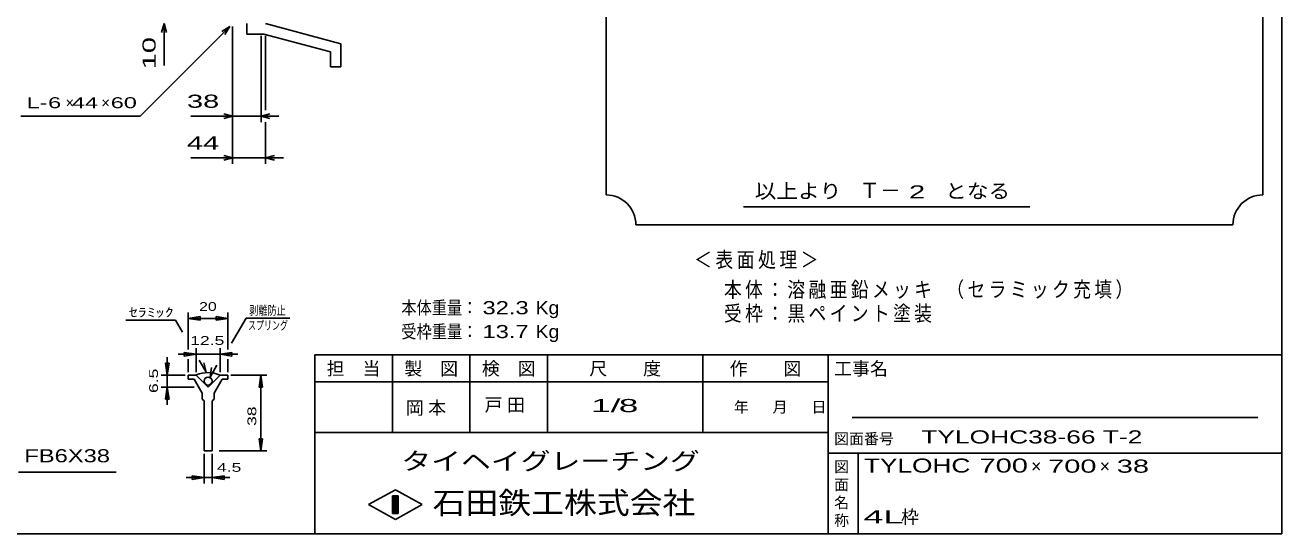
# Model space of a CAD drawing. Units: millimetres, scale not verified. Extents: x -1456 to 1379, y -1028 to 847.
# Drawn here: x -305 to 1379, y -913 to -231 of the extents above; entities that cross this region are included whole.
import ezdxf
from ezdxf.enums import TextEntityAlignment as Align

# ---------------------------------------------------------------- set-up
doc = ezdxf.new("R2010")
doc.units = ezdxf.units.MM
doc.header["$LTSCALE"] = 8
for name, color, linetype, lineweight in [('0_2', 150, 'Continuous', 25), ('19', 6, 'Continuous', 25), ('22', 4, 'Continuous', 25), ('32', 4, 'Continuous', 25)]:
    doc.layers.add(name, color=color, linetype=linetype, lineweight=lineweight)
doc.styles.add('ベクトル', font='')
doc.styles.get('ベクトル').set_extended_font_data('ベクトル')

msp = doc.modelspace()

# ---------------------------------------------------------------- linework, layer by layer
at = {"layer": '0_2'}
for p, q in [((1379.2, 847.2), (1379.2, -912.8)), ((1379.2, -672.8), (83.2, -672.8)), ((83.2, -672.8), (83.2, -912.8)), ((187.2, -672.8), (187.2, -776.8)), ((291.2, -776.8), (291.2, -672.8)), ((395.2, -672.8), (395.2, -776.8)), ((603.2, -776.8), (603.2, -672.8)), ((771.2, -672.8), (771.2, -912.8)), ((771.2, -708.8), (83.2, -708.8)), ((1347.2, -756.8), (803.2, -756.8)), ((83.2, -776.8), (771.2, -776.8)), ((771.2, -804.8), (1379.2, -804.8)), ((811.2, -912.8), (811.2, -804.8)), ((155.2, -873.6), (191.2, -853.6)), ((191.2, -853.6), (227.2, -873.6)), ((191.2, -893.6), (155.2, -873.6)), ((187.2, -861.6), (195.2, -861.6)), ((187.2, -885.6), (187.2, -861.6)), ((187.2, -861.6), (188.8, -861.6)), ((188.8, -861.6), (188.8, -885.6)), ((190.4, -885.6), (190.4, -861.6)), ((190.4, -861.6), (192, -861.6)), ((227.2, -873.6), (191.2, -893.6)), ((192, -861.6), (192, -885.6)), ((193.6, -885.6), (193.6, -861.6)), ((193.6, -861.6), (195.2, -861.6)), ((195.2, -861.6), (195.2, -885.6)), ((195.2, -861.6), (195.2, -885.6)), ((195.2, -885.6), (187.2, -885.6)), ((188.8, -885.6), (190.4, -885.6)), ((192, -885.6), (193.6, -885.6)), ((1379.2, -912.8), (-1388.8, -912.8))]:
    msp.add_line(p, q, dxfattribs=at)
at = {"layer": '19'}
for p, q in [((-7.8, -242.8), (-7.8, -228.8)), ((118.2, -255.8), (17.2, -228.8)), ((-7.8, -242.8), (15.2, -242.8)), ((104.2, -266.8), (15.2, -242.8)), ((104.2, -286.8), (104.2, -266.8)), ((118.2, -286.8), (118.2, -255.8)), ((104.2, -286.8), (118.2, -286.8))]:
    msp.add_line(p, q, dxfattribs=at)
at = {"layer": '22'}
for p, q in [((473.6, 781.6), (473.6, -458.4)), ((1353.6, -458.4), (1353.6, 781.6)), ((-150.8, -352.8), (-30.8, -232.8)), ((-122, -240.8), (-118.8, -228.8)), ((-115.6, -240.8), (-118.8, -228.8)), ((-118.8, -284.8), (-118.8, -228.8)), ((-41.2, -239.2), (-30.8, -232.8)), ((-37.2, -243.2), (-30.8, -232.8)), ((-26.8, -360.8), (-26.8, -232.8)), ((-26.8, -416.8), (-26.8, -232.8)), ((11.2, -360.8), (11.2, -245)), ((17.2, -344.8), (17.2, -245)), ((-310.8, -352.8), (-150.8, -352.8)), ((-82.8, -352.8), (-26.8, -352.8)), ((-26.8, -352.8), (-38.8, -349.6)), ((-38.8, -356), (-26.8, -352.8)), ((-26.8, -352.8), (11.2, -352.8)), ((11.2, -352.8), (23.2, -349.6)), ((23.2, -356), (11.2, -352.8)), ((11.2, -352.8), (35.2, -352.8)), ((17.2, -416.8), (17.2, -360.8)), ((-82.8, -408.8), (-26.8, -408.8)), ((-26.8, -408.8), (-38.8, -405.6)), ((-38.8, -412), (-26.8, -408.8)), ((-26.8, -408.8), (17.2, -408.8)), ((17.2, -408.8), (29.2, -405.6)), ((29.2, -412), (17.2, -408.8)), ((17.2, -408.8), (41.2, -408.8)), ((657.6, -474.4), (1041.6, -474.4)), ((513.6, -498.4), (1313.6, -498.4)), ((-313.992, -830.139), (-182.792, -830.139))]:
    msp.add_line(p, q, dxfattribs=at)
for centre, start, end in [((473.6, -498.4), 0, 90), ((1353.6, -498.4), 90, 180)]:
    msp.add_arc(centre, 40, start, end, dxfattribs=at)
at = {"layer": '32'}
for p, q in [((-86.4, -665.6), (-86.4, -616)), ((-86.4, -624), (-70.4, -621.6)), ((-70.4, -626.4), (-70.4, -621.6)), ((-33.067, -624), (-49.067, -621.6)), ((-49.067, -626.4), (-49.067, -621.6)), ((-33.067, -665.6), (-33.067, -616)), ((-169.867, -626.4), (-103.2, -626.4)), ((-93.867, -642.4), (-103.2, -626.4)), ((-86.4, -624), (-70.4, -626.4)), ((-86.4, -624), (-33.067, -624)), ((-33.067, -624), (-49.067, -626.4)), ((-28.264, -657.333), (-8.797, -623.733)), ((-8.797, -623.733), (49.869, -623.733)), ((-75.733, -672), (-99.733, -672)), ((-75.733, -672), (-91.733, -669.6)), ((-91.733, -669.6), (-91.733, -674.4)), ((-91.733, -674.4), (-75.733, -672)), ((-75.733, -696), (-75.733, -664)), ((-75.733, -672), (-43.733, -672)), ((-43.733, -664), (-43.733, -696)), ((-43.733, -672), (-27.733, -669.6)), ((-27.733, -674.4), (-43.733, -672)), ((-43.733, -672), (-19.733, -672)), ((-27.733, -669.6), (-27.733, -674.4)), ((-114.4, -700), (-116.8, -684)), ((-116.8, -684), (-112, -684)), ((-114.4, -700), (-114.4, -676)), ((-114.4, -700), (-112, -684)), ((-86.4, -696), (-86.4, -678.4)), ((-71.733, -680), (-62.4, -696)), ((-62.4, -696), (-65.333, -683.467)), ((-47.997, -686.666), (-57.064, -702.666)), ((-57.064, -702.666), (-55.197, -689.866)), ((-33.067, -696), (-33.067, -678.4)), ((-122.4, -700), (-90.4, -700)), ((-114.4, -716), (-114.4, -700)), ((-86.4, -700), (-86.4, -705.333)), ((-75.733, -700), (-86.4, -700)), ((-86.4, -705.333), (-78.4, -705.333)), ((-78.4, -705.333), (-67.733, -724)), ((-59.733, -716), (-75.733, -700)), ((-43.733, -700), (-59.733, -716)), ((-51.733, -724), (-41.067, -705.333)), ((-33.067, -700), (-43.733, -700)), ((-41.067, -705.333), (-33.067, -705.333)), ((-33.067, -705.333), (-33.067, -700)), ((-29.067, -700), (18.933, -700)), ((8.533, -716), (10.933, -700)), ((10.933, -700), (13.333, -716)), ((10.933, -801.334), (10.933, -700)), ((-122.4, -716), (-78.4, -716)), ((-116.8, -732), (-114.4, -716)), ((-114.4, -716), (-112, -732)), ((-114.4, -740), (-114.4, -716)), ((-67.733, -724), (-67.733, -732)), ((-51.733, -732), (-51.733, -724)), ((8.533, -716), (13.333, -716)), ((-116.8, -732), (-112, -732)), ((-67.733, -732), (-65.067, -734.667)), ((-65.067, -734.667), (-65.067, -801.333)), ((-54.4, -734.667), (-51.733, -732)), ((-54.4, -801.333), (-54.4, -734.667)), ((10.933, -801.334), (8.533, -785.334)), ((8.533, -785.334), (13.333, -785.334)), ((10.933, -801.334), (13.333, -785.334)), ((-65.067, -801.333), (-54.4, -801.333)), ((-65.067, -845.334), (-65.067, -805.334)), ((-54.4, -845.334), (-54.4, -805.334)), ((-45.067, -801.334), (18.933, -801.334)), ((-89.067, -837.334), (-65.067, -837.334)), ((-65.067, -837.334), (-81.067, -834.934)), ((-81.067, -839.734), (-81.067, -834.934)), ((-65.067, -837.334), (-81.067, -839.734)), ((-65.067, -837.334), (-54.4, -837.334)), ((-54.4, -837.334), (-38.4, -834.934)), ((-54.4, -837.334), (-38.4, -839.734)), ((-54.4, -837.334), (-30.4, -837.334)), ((-38.4, -839.734), (-38.4, -834.934))]:
    msp.add_line(p, q, dxfattribs=at)
msp.add_circle((-59.733, -708), 5.333, dxfattribs=at)
msp.add_arc((-60.003, -736.542), 40, 66, 113, dxfattribs=at)

# ---------------------------------------------------------------- texts
at = {"layer": '0_2', "style": 'ベクトル'}
for s, height, p in [('担\u3000当', 17.6, (99.2, -691.2)), ('製\u3000図', 17.6, (203.2, -691.2)), ('検\u3000図', 17.6, (307.2, -691.2)), ('尺\u3000\u3000度', 17.6, (451.2, -691.2)), ('作\u3000\u3000図', 17.6, (639.2, -691.2)), ('工事名', 17.6, (779.2, -691.2)), ('年', 14.66, (644.8, -742.8)), ('月', 14.66, (696.8, -742.8)), ('日', 14.66, (748.8, -742.8)), ('図面番号', 14.66, (779.2, -785.2)), ('図', 14.66, (779.2, -822.8)), ('面', 14.66, (779.2, -846.8)), ('名', 14.66, (779.2, -870.8)), ('称', 14.66, (779.2, -894.8))]:
    msp.add_text(s, height=height, dxfattribs=at).set_placement(p, align=Align.MIDDLE_LEFT)
at = {"layer": '0_2', "color": 222, "style": 'ベクトル'}
for s, height, width, p in [('タイヘイグレーチング', 23.46, 1.25, (199.2, -815.2)), ('石田鉄工株式会社', 29.33, 1.1, (241.2, -871.2))]:
    msp.add_text(s, height=height, dxfattribs=dict(at, width=width)).set_placement(p, align=Align.MIDDLE_LEFT)
at = {"layer": '22', "color": 2, "style": 'ベクトル', "width": 1.65}
msp.add_text(' 10 ', height=17.6, rotation=90, dxfattribs=at).set_placement((-138.8, -300.8), align=Align.MIDDLE_LEFT)
at = {"layer": '22', "color": 2, "style": 'ベクトル'}
for s, height, width, p in [('L-', 14.66, 1.6, (-302.8, -334.8)), (' 6 ', 14.66, 1.6, (-282.8, -334.8)), (' 44 ', 14.66, 1.6, (-250.8, -334.8)), (' 60 ', 14.66, 1.6, (-198.8, -334.8)), (' 38 ', 17.6, 1.65, (-98.8, -332.8)), (' 44 ', 17.6, 1.65, (-98.8, -388.8)), ('以上より\u3000', 19.35, 1.1, (672.8, -453.2)), (' 2 ', 17.6, 1.65, (868.8, -454.4)), ('となる', 19.35, 1.1, (928, -453.2)), ('本体重量：', 17.6, 0.85, (199.2, -609.6)), (' 32.3', 17.6, 1.35, (299.2, -609.6)), ('Kg', 17.6, 1.1, (379.2, -609.6)), ('受枠重量：', 17.6, 0.85, (199.2, -641.6)), (' 13.7', 17.6, 1.35, (299.2, -641.6)), ('Kg', 17.6, 1.1, (379.2, -641.6)), ('1/', 17.6, 2, (453.6, -740.8)), (' 8 ', 17.6, 2, (477.6, -740.8)), ('TYLOHC38-66 T-2', 17.6, 1.5, (896, -782.8)), ('TYLOHC', 18.77, 1.4, (819.2, -821.2)), (' 700 ', 18.77, 1.55, (963.2, -821.2)), (' 700 ', 17.6, 1.65, (1055.2, -822)), (' 38 ', 17.6, 1.65, (1147.2, -822)), ('4L', 17.6, 2.05, (818.4, -890))]:
    msp.add_text(s, height=height, dxfattribs=dict(at, width=width)).set_placement(p, align=Align.MIDDLE_LEFT)
for s, height, p in [('×', 14.66, (-250.8, -334.8)), ('×', 14.66, (-202.8, -334.8)), ('Ｔ－', 20.53, (812.8, -452.4)), ('×', 17.6, (1043.2, -822)), ('×', 17.6, (1135.2, -822)), ('枠', 17.6, (868.8, -890))]:
    msp.add_text(s, height=height, dxfattribs=at).set_placement(p, align=Align.MIDDLE_LEFT)
at = {"layer": '22', "color": 2, "style": 'ベクトル', "width": 1.35}
msp.add_text('FB6X38', height=17.6, dxfattribs=at).set_placement((-305.992, -822.139), align=Align.BOTTOM_LEFT)
at = {"layer": '22', "color": 2, "attachment_point": 4, "style": 'ベクトル'}
for s, insert, char_height in [('\\T1.2;\\W0.85;＜表面処理＞', (591.6, -546.4), 20.53), ('\\T1.19;\\W0.85;本体：溶融亜鉛メッキ', (631.6, -586.4), 20.53), ('\\T1.19;\\W0.85;（セラミック充填）', (929.6, -586.4), 20.53), ('\\T1.19;\\W0.85;受枠：黒ペイント塗装', (631.6, -618.4), 20.53), ('\\T1.25;岡本\u3000', (205.2, -744.8), 17.6), ('\\T1.25;戸田\u3000', (310.8, -740.8), 17.6)]:
    msp.add_mtext(s, dxfattribs=dict(at, insert=insert, char_height=char_height))
at = {"layer": '32', "color": 2, "style": 'ベクトル'}
for s, width, p in [('20', 1.35, (-71.733, -608)), ('剥離防止', 0.75, (-4.797, -613.333)), ('ｾﾗﾐｯｸ', 1.5, (-165.867, -616)), ('スプリング', 0.65, (-6.131, -633.333)), ('12.5', 1.5, (-83.733, -653.6)), (' 4.5 ', 1.5, (-54.4, -823.734))]:
    msp.add_text(s, height=11.73, dxfattribs=dict(at, width=width)).set_placement(p, align=Align.MIDDLE_LEFT)
at = {"layer": '32', "color": 2, "style": 'ベクトル', "width": 1.5}
for s, p in [('6.5', (-132.8, -724)), (' 38 ', (-1.067, -774.667))]:
    msp.add_text(s, height=11.73, rotation=90, dxfattribs=at).set_placement(p, align=Align.MIDDLE_LEFT)

doc.saveas('drawing.dxf')
